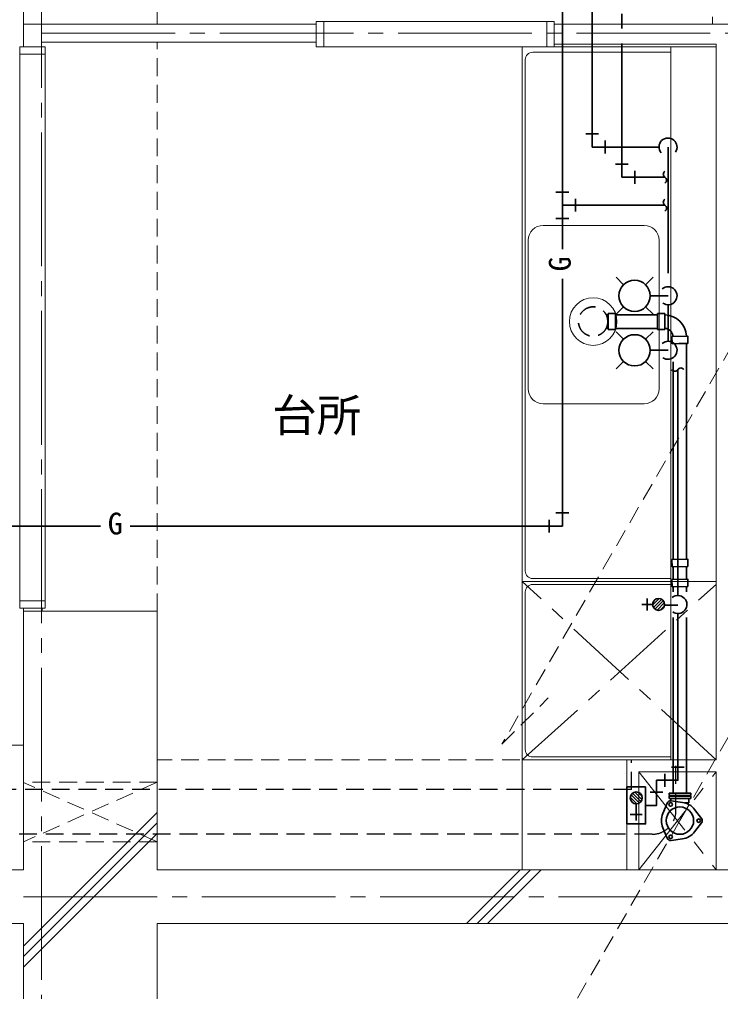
# Model space of a CAD drawing. Units: millimetres at full size, sheet at 1:50; details may follow other scales. Extents: x -9674 to 9699, y -6794 to 6791.
# Drawn here: x -3081 to -722, y -3612 to -343 of the extents above; entities that cross this region are included whole.
import ezdxf
from ezdxf.enums import TextEntityAlignment as Align

# ---------------------------------------------------------------- set-up
doc = ezdxf.new("R2010")
doc.units = ezdxf.units.MM
doc.header["$LTSCALE"] = 50
for name, pattern in [('CHAIN1', [8, 5, -1, 1, -1]), ('CHAIN2', [12, 9, -1, 1, -1]), ('DASHED1', [1.8, 1.2, -0.6])]:
    doc.linetypes.add(name, pattern=pattern)
for name, color, linetype, lineweight in [('1-0_芯', 134, 'CHAIN2', 9), ('1-1_躯体', 134, 'Continuous', 9), ('1-2_間仕切', 134, 'Continuous', 9), ('1-3_建具', 134, 'Continuous', 9), ('1-5_設備', 134, 'Continuous', 9), ('1-7_その他', 134, 'DASHED1', 9), ('1-8_ハッチ', 134, 'Continuous', 9), ('1-C_梁', 134, 'DASHED1', 9), ('2-0_芯', 3, 'Continuous', 35), ('2-3_建具', 4, 'Continuous', 35), ('2-9_金物', 1, 'CHAIN2', 35), ('2-A_文字', 6, 'Continuous', 35), ('2-C', 2, 'DASHED1', 25)]:
    doc.layers.add(name, color=color, linetype=linetype, lineweight=lineweight)
doc.layers.add('1-A_文字', color=134, linetype='Continuous')
doc.styles.add('ＭＳ ゴシック', font='')
doc.styles.get('ＭＳ ゴシック').set_extended_font_data('MS Gothic')

msp = doc.modelspace()

# ---------------------------------------------------------------- linework, layer by layer
at = {"layer": '1-0_芯'}
for p, q in [((-3007.33, 4677.08), (-3007.33, -4292.92)), ((-3007.33, -388.92), (2242.67, -388.92)), ((-8467.33, -3292.92), (8542.67, -3292.92))]:
    msp.add_line(p, q, dxfattribs=at)
at = {"layer": '1-1_躯体'}
for p, q in [((-3067.33, -2332.92), (-3067.33, -3202.92)), ((-3067.33, -3202.92), (-6667.33, -3202.92)), ((1882.67, -3202.92), (-2617.33, -3202.92)), ((-3067.33, -3382.92), (-6667.33, -3382.92)), ((-3067.33, -3382.92), (-3067.33, -4252.92)), ((1882.67, -3382.92), (-2617.33, -3382.92)), ((-2617.33, -3382.92), (-2617.33, -4252.92))]:
    msp.add_line(p, q, dxfattribs=at)
msp.add_lwpolyline([(-3067.33, -2332.92), (-2617.33, -2332.92), (-2617.33, -3202.92)], dxfattribs=at)
at = {"layer": '1-2_間仕切'}
for p, q in [((-1282.33, -358.92), (632.67, -358.92)), ((-3007.33, -418.92), (-2082.33, -418.92)), ((-1282.33, -425.92), (-737.33, -425.92)), ((-737.33, -2832.92), (-737.33, -425.92)), ((-3067.33, -2332.92), (-3067.33, -2322.92)), ((-3004.83, -2322.92), (-3004.83, -2332.92)), ((-997.33, -3202.92), (-997.33, -2872.92)), ((-997.33, -2872.92), (-737.33, -2872.92)), ((-737.33, -3202.92), (-737.33, -2872.92))]:
    msp.add_line(p, q, dxfattribs=at)
for points in [[(-3067.33, -434.92), (-3067.33, -358.92), (-2082.33, -358.92)], [(-1037.33, -3202.92), (-1037.33, -2832.92), (-737.33, -2832.92)]]:
    msp.add_lwpolyline(points, dxfattribs=at)
at = {"layer": '1-3_建具'}
for p, q in [((-2082.33, -349.92), (-2082.33, -434.92)), ((-2082.33, -349.92), (-2057.33, -349.92)), ((-2057.33, -349.92), (-2057.33, -434.92)), ((-1307.33, -349.92), (-2057.33, -349.92)), ((-1307.33, -349.92), (-1282.33, -349.92)), ((-1282.33, -349.92), (-1282.33, -434.92)), ((-749.83, -358.92), (-749.83, -333.92)), ((-664.83, -358.92), (-749.83, -358.92)), ((-3079.83, -434.92), (-3079.83, -459.92)), ((-3079.83, -434.92), (-2994.83, -434.92)), ((-2994.83, -434.92), (-2994.83, -459.92)), ((-2082.33, -434.92), (-2057.33, -434.92)), ((-2057.33, -434.92), (-1307.33, -434.92)), ((-3079.83, -459.92), (-2994.83, -459.92)), ((-3079.83, -459.92), (-3079.83, -2297.92)), ((-2994.83, -2297.92), (-2994.83, -459.92)), ((-3079.83, -2297.92), (-3079.83, -2322.92)), ((-3079.83, -2297.92), (-2994.83, -2297.92)), ((-2994.83, -2297.92), (-2994.83, -2322.92)), ((-3079.83, -2322.92), (-2994.83, -2322.92))]:
    msp.add_line(p, q, dxfattribs=at)
msp.add_lwpolyline([(-1307.33, -349.92), (-1307.33, -434.92), (-1282.33, -434.92)], dxfattribs=at)
at = {"layer": '1-5_設備'}
for p, q in [((-1389.33, -1130.42), (-1389.33, -434.92)), ((-1389.33, -3202.92), (-1389.33, -442.92)), ((-1354.33, -452.92), (-889.33, -452.92)), ((-1282.33, -434.92), (-737.33, -434.92)), ((-889.33, -2832.92), (-889.33, -434.92)), ((-1379.33, -2197.92), (-1379.33, -477.92)), ((-979.33, -1035.33), (-1319.33, -1035.33)), ((-1369.33, -1085.33), (-1369.33, -1585.33)), ((-929.33, -1585.33), (-929.33, -1085.33)), ((-979.33, -1635.33), (-1319.33, -1635.33)), ((-1354.33, -2222.92), (-889.33, -2222.92)), ((-1389.33, -2232.92), (-737.33, -2232.92)), ((-1354.33, -2242.92), (-889.33, -2242.92)), ((-1379.33, -2797.92), (-1379.33, -2267.92)), ((-1389.33, -2832.92), (-737.33, -2832.92)), ((-1354.33, -2822.92), (-889.33, -2822.92))]:
    msp.add_line(p, q, dxfattribs=at)
at = {"layer": '1-5_設備', "linetype": 'CHAIN1'}
for p, q in [((-737.33, -2832.92), (-1389.33, -2232.92)), ((-1389.33, -2832.92), (-737.33, -2242.92))]:
    msp.add_line(p, q, dxfattribs=at)
at = {"layer": '1-5_設備'}
msp.add_circle((-1150.95, -1358.7), 80, dxfattribs=at)
for centre, radius, start, end in [((-1354.33, -477.92), 25, 90, 180), ((-1319.33, -1085.33), 50, 90, 180), ((-979.33, -1085.33), 50, 0, 90), ((-1319.33, -1585.33), 50, 180, 270), ((-979.33, -1585.33), 50, 270, 0), ((-1354.33, -2197.92), 25, 180, 270), ((-1354.33, -2267.92), 25, 90, 180), ((-1354.33, -2797.92), 25, 180, 270)]:
    msp.add_arc(centre, radius, start, end, dxfattribs=at)
at = {"layer": '1-7_その他', "linetype": 'CHAIN1'}
for p, q in [((-997.33, -2872.92), (-737.33, -3202.92)), ((-997.33, -3202.92), (-737.33, -2872.92))]:
    msp.add_line(p, q, dxfattribs=at)
at = {"layer": '1-7_その他'}
for p, q in [((-2617.33, -2907.92), (-3067.33, -3108.3)), ((-2617.33, -2907.92), (-3067.33, -2907.92)), ((-2617.33, -3107.92), (-3067.33, -2909.09)), ((-2617.33, -3107.92), (-3067.33, -3107.92))]:
    msp.add_line(p, q, dxfattribs=at)
at = {"layer": '1-8_ハッチ'}
for p, q in [((-3067.33, -3459.19), (-2617.33, -3009.19)), ((-3067.33, -3494.55), (-2617.33, -3044.55)), ((-3067.33, -3529.9), (-2617.33, -3079.9)), ((-1576.85, -3382.92), (-1396.85, -3202.92)), ((-1541.49, -3382.92), (-1361.49, -3202.92)), ((-1506.14, -3382.92), (-1326.14, -3202.92))]:
    msp.add_line(p, q, dxfattribs=at)
at = {"layer": '1-C_梁'}
for p, q in [((-3067.33, -358.92), (-3067.33, 1429.58)), ((-2617.33, -358.92), (-2617.33, 478.58)), ((-2617.33, -2332.92), (-2617.33, -418.92)), ((-6632.33, -2782.92), (-3067.33, -2782.92)), ((-1037.33, -2832.92), (-2617.33, -2832.92))]:
    msp.add_line(p, q, dxfattribs=at)
at = {"layer": '2-0_芯'}
for p, q in [((-1100.44, -1336), (-1107.11, -1336)), ((-1100.44, -1385.35), (-1100.44, -1332.05)), ((-1100.44, -1332.05), (-1075.94, -1332.05)), ((-1075.94, -1385.35), (-1075.94, -1332.05)), ((-1075.94, -1385.35), (-1075.94, -1332.05)), ((-937.59, -1335.79), (-1075.94, -1335.79)), ((-934.44, -1332.05), (-934.44, -1385.35)), ((-909.94, -1332.05), (-934.44, -1332.05)), ((-934.44, -1332.05), (-934.44, -1385.35)), ((-909.94, -1332.05), (-934.44, -1332.05)), ((-909.94, -1332.05), (-909.94, -1385.35)), ((-909.94, -1332.05), (-909.94, -1385.35)), ((-1100.44, -1381.4), (-1107.11, -1381.4)), ((-1100.44, -1385.35), (-1075.94, -1385.35)), ((-937.59, -1381.61), (-1075.94, -1381.61)), ((-909.94, -1385.35), (-934.44, -1385.35)), ((-909.94, -1385.35), (-934.44, -1385.35)), ((-886.08, -1408.73), (-832.79, -1407.65)), ((-886.08, -1408.73), (-885.58, -1433.23)), ((-886.08, -1408.73), (-885.89, -1418.28)), ((-885.58, -1433.23), (-832.29, -1432.14)), ((-862.99, -1432.77), (-832.29, -1432.14)), ((-837.42, -1432.24), (-837.03, -2157.83)), ((-832.79, -1407.65), (-832.29, -1432.14)), ((-881.85, -1494.01), (-881.85, -2158.75)), ((-886.08, -2158.83), (-832.79, -2157.75)), ((-886.08, -2158.83), (-885.58, -2183.33)), ((-886.08, -2158.83), (-885.58, -2183.33)), ((-885.58, -2183.33), (-832.29, -2182.24)), ((-885.58, -2183.33), (-832.29, -2182.24)), ((-881.85, -2183.25), (-881.85, -2225.96)), ((-837.02, -2182.34), (-837, -2225.04)), ((-832.79, -2157.75), (-832.29, -2182.24)), ((-886.08, -2226.04), (-832.79, -2224.96)), ((-886.08, -2226.04), (-885.58, -2250.54)), ((-886.08, -2226.04), (-885.58, -2250.54)), ((-885.58, -2250.54), (-832.29, -2249.45)), ((-885.58, -2250.54), (-832.29, -2249.45)), ((-881.85, -2250.46), (-881.85, -2267.96)), ((-836.98, -2249.55), (-836.97, -2267.94)), ((-832.79, -2224.96), (-832.29, -2249.45)), ((-881.85, -2353.46), (-881.85, -2945.22)), ((-836.93, -2353.44), (-836.61, -2945.22)), ((-859.1, -2945.22), (-895.6, -2945.22)), ((-895.6, -2952.12), (-895.6, -2945.22)), ((-859.1, -2952.12), (-895.6, -2952.12)), ((-895.6, -2955.12), (-859.1, -2955.12)), ((-895.6, -2962.12), (-895.6, -2955.12)), ((-895.6, -2962.12), (-859.1, -2962.12)), ((-889.6, -2969.74), (-889.6, -2962.12)), ((-850.87, -2975.65), (-888.88, -2970.66)), ((-859.1, -2945.22), (-822.6, -2945.22)), ((-859.1, -2952.12), (-822.6, -2952.12)), ((-822.6, -2955.12), (-859.1, -2955.12)), ((-859.1, -2962.12), (-822.6, -2962.12)), ((-828.6, -2977.36), (-828.6, -2962.12)), ((-822.6, -2952.12), (-822.6, -2945.22)), ((-822.6, -2962.12), (-822.6, -2955.12)), ((-901.52, -2977.97), (-916.2, -3013.37)), ((-828.6, -2977.36), (-842.41, -2977.36)), ((-833.6, -2977.36), (-833.6, -2980.51)), ((-786.41, -3029.82), (-809.73, -2999.4)), ((-901.52, -3096.28), (-916.2, -3060.88)), ((-786.41, -3044.42), (-809.73, -3074.84)), ((-888.88, -3103.58), (-850.87, -3098.6))]:
    msp.add_line(p, q, dxfattribs=at)
for points in [[(-886.08, -1408.73), (-832.79, -1407.65), (-832.29, -1432.14)], [(-886.08, -2158.83), (-832.79, -2157.75), (-832.29, -2182.24)], [(-886.08, -2226.04), (-832.79, -2224.96), (-832.29, -2249.45)]]:
    msp.add_lwpolyline(points, dxfattribs=at)
at = {"layer": '2-0_芯', "linetype": 'DASHED1'}
msp.add_circle((-1150.95, -1358.7), 49.37, dxfattribs=at)
at = {"layer": '2-0_芯'}
for centre, radius in [((-858.94, -3037.12), 46), ((-890.44, -2982.56), 6), ((-795.94, -3037.12), 6), ((-890.44, -3091.68), 6)]:
    msp.add_circle(centre, radius, dxfattribs=at)
for centre, radius, start, end in [((-912.44, -1411.77), 75.77, 3.0593, 88.109), ((-912.44, -1411.77), 30.37, 5.89349, 85.278), ((-912.44, -1411.77), 30.37, 5.889, 5.89349), ((-912.44, -2161.87), 30.37, 5.889, 5.89349), ((-912.44, -2229.08), 30.37, 5.889, 5.89349), ((-890.44, -2982.56), 12, 82.528, 157.472), ((-858.94, -3037.12), 62, 37.472, 82.528), ((-858.94, -3037.12), 62, 157.472, 202.528), ((-795.94, -3037.12), 12, 322.528, 37.472), ((-890.44, -3091.68), 12, 202.528, 277.472), ((-858.94, -3037.12), 62, 277.472, 322.528)]:
    msp.add_arc(centre, radius, start, end, dxfattribs=at)
at = {"layer": '2-3_建具'}
for p, q in [((-1254.51, -1114.81), (-1254.51, -57.43)), ((-1276.11, -923.21), (-1232.91, -923.21)), ((-1210.22, -989.11), (-1210.22, -945.91)), ((-1254.51, -967.51), (-909.54, -967.51)), ((-1276.11, -1011.8), (-1232.91, -1011.8)), ((-865.89, -2279.73), (-865.89, -1520.4)), ((-1298.81, -2025.06), (-1298.81, -2068.26)), ((-1276.11, -2002.36), (-1232.91, -2002.36)), ((-3970.45, -2046.66), (-2808.76, -2046.66)), ((-987.29, -2310.07), (-950.9, -2310.07)), ((-969.09, -2290.07), (-969.09, -2330.07)), ((-928.62, -2290.2), (-950.77, -2312.34)), ((-920.69, -2292.87), (-948.1, -2320.28)), ((-943.92, -2294.88), (-946.08, -2297.05)), ((-915.06, -2297.85), (-943.12, -2325.9)), ((-911.56, -2304.95), (-936.01, -2329.4)), ((-911.71, -2315.71), (-925.26, -2329.25)), ((-911.03, -2312.34), (-865.89, -2312.34)), ((-887.49, -2857.22), (-844.29, -2857.22)), ((-910.19, -2879.91), (-910.19, -2923.11)), ((-1011.19, -2941.18), (-986.74, -2965.63)), ((-1000.43, -2941.33), (-986.89, -2954.87)), ((-959.37, -2941.36), (-916.17, -2941.36)), ((-1025.95, -2958.24), (-1003.8, -2980.39)), ((-1023.27, -2950.31), (-995.87, -2977.71)), ((-1021.26, -2973.53), (-1019.09, -2975.7)), ((-1018.29, -2944.68), (-990.24, -2972.73)), ((-1006.08, -3036.9), (-1006.08, -2980.51)), ((-1026.08, -3016.9), (-986.08, -3016.9))]:
    msp.add_line(p, q, dxfattribs=at)
for points in [[(-2708.76, -2046.66), (-1254.51, -2046.66), (-1254.51, -1214.81)], [(-974.83, -2985.66), (-937.77, -2985.66), (-937.77, -2901.51), (-865.89, -2901.51), (-865.89, -2340.41)]]:
    msp.add_lwpolyline(points, dxfattribs=at)
msp.add_lwpolyline([(-974.83, -2923.16), (-1037.33, -2923.16), (-1037.33, -3048.16), (-974.83, -3048.16)], close=True, dxfattribs=at)
for centre in [(-930.9, -2310.07), (-1006.08, -2960.51)]:
    msp.add_circle(centre, 20, dxfattribs=at)
for centre, radius, start, end in [((-903.48, -957.51), 11.7, 121.23674, 238.76326), ((-915.61, -977.51), 11.7, 301.23674, 58.76326), ((-875.89, -1514.34), 11.7, 211.23674, 328.76326), ((-855.89, -1526.47), 11.7, 31.23674, 148.76326), ((-865.89, -2310.07), 30.34, 235.151, 129.51)]:
    msp.add_arc(centre, radius, start, end, dxfattribs=at)
at = {"layer": '2-9_金物'}
for p, q in [((-1054.51, -873.4), (-1054.51, -257.43)), ((-1032.91, -829.1), (-1076.11, -829.1)), ((-909.54, -873.4), (-1054.51, -873.4)), ((-1010.22, -895), (-1010.22, -851.8)), ((-899.14, -1302.24), (-899.14, -1425.03))]:
    msp.add_line(p, q, dxfattribs=at)
at = {"layer": '2-9_金物', "linetype": 'Continuous'}
for p, q in [((-1048.68, -1418.21), (-1073.9, -1392.99)), ((-974.36, -1418.21), (-949.15, -1392.99)), ((-958.97, -1455.37), (-899.14, -1455.37)), ((-1048.68, -1492.53), (-1073.9, -1517.75)), ((-974.36, -1492.53), (-949.15, -1517.75))]:
    msp.add_line(p, q, dxfattribs=at)
msp.add_circle((-1011.52, -1455.37), 52.55, dxfattribs=at)
for centre, radius, start, end in [((-903.48, -863.4), 11.7, 121.23674, 238.76326), ((-915.61, -883.4), 11.7, 301.23674, 58.76326), ((-899.14, -1455.37), 30.34, 235.151, 129.51)]:
    msp.add_arc(centre, radius, start, end, dxfattribs=at)
at = {"layer": '2-A_文字'}
for p, q in [((-1154.51, -157.43), (-1154.51, -771.84)), ((-1132.91, -727.54), (-1176.11, -727.54)), ((-1110.22, -793.44), (-1110.22, -750.24)), ((-929.48, -771.84), (-1154.51, -771.84)), ((-899.14, -1195.76), (-899.14, -771.84)), ((-1048.68, -1234.75), (-1073.9, -1209.53)), ((-974.36, -1234.75), (-949.15, -1209.53)), ((-958.97, -1271.9), (-899.14, -1271.9)), ((-1048.68, -1309.06), (-1073.9, -1334.28)), ((-974.36, -1309.06), (-949.15, -1334.28))]:
    msp.add_line(p, q, dxfattribs=at)
msp.add_circle((-1011.52, -1271.9), 52.55, dxfattribs=at)
for centre, start, end in [((-899.14, -771.84), 325.151, 219.51), ((-899.14, -1271.9), 235.151, 129.51)]:
    msp.add_arc(centre, 30.34, start, end, dxfattribs=at)
at = {"layer": '2-C', "color": 7, "lineweight": 9}
for p, q in [((-547.92, -1203.96), (-1457.96, -2780.19)), ((-858.94, -3037.12), (51.1, -1460.89)), ((-1457.96, -2780.19), (-1302.2, -2624.43)), ((-858.94, -3037.12), (-1768.98, -4613.36))]:
    msp.add_line(p, q, dxfattribs=at)
at = {"layer": '2-C'}
for p, q in [((-1022.33, -2932.92), (-1022.33, -2832.92)), ((-872.33, -3002.92), (-872.33, -2832.92)), ((-1022.33, -2932.92), (-7117.33, -2932.92)), ((-952.33, -3082.92), (-7117.33, -3082.92))]:
    msp.add_line(p, q, dxfattribs=at)
msp.add_arc((-952.33, -3002.92), 80, 270, 0, dxfattribs=at)

# ---------------------------------------------------------------- texts
at = {"layer": '1-A_文字', "style": 'ＭＳ ゴシック'}
msp.add_text('台所', height=110, dxfattribs=at).set_placement((-2230.89, -1761.78), align=Align.BOTTOM_LEFT)
at = {"layer": '2-3_建具', "color": 7, "style": 'ＭＳ ゴシック'}
msp.add_text('G', height=73.31, rotation=90, dxfattribs=at).set_placement((-1204.51, -1189.81), align=Align.BOTTOM_LEFT)
msp.add_text('G', height=73.31, dxfattribs=at).set_placement((-2783.76, -2096.66), align=Align.BOTTOM_LEFT)

doc.saveas('drawing.dxf')
